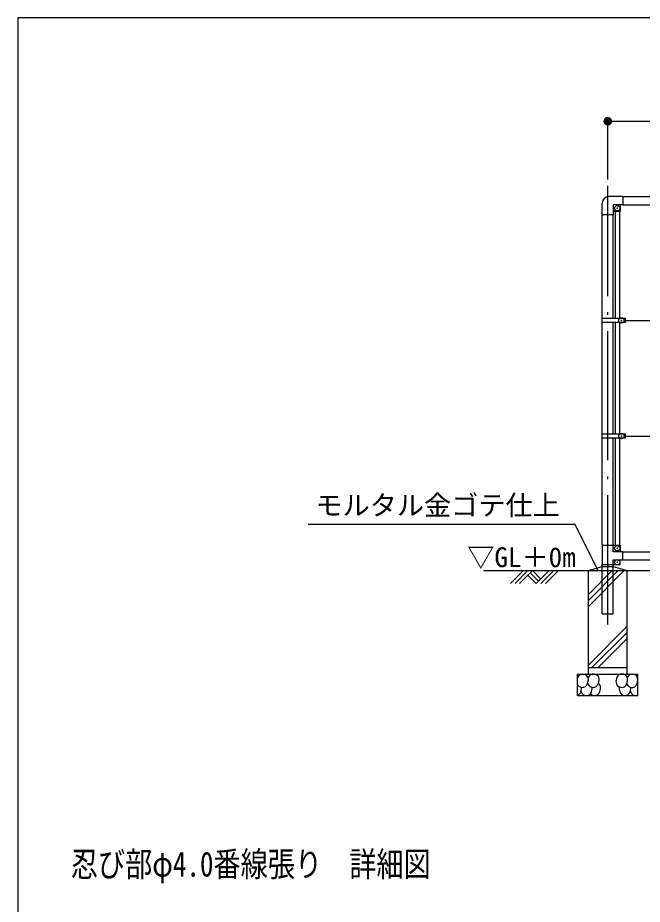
# Model space of a CAD drawing. Units: millimetres at full size, sheet at 1:50; details may follow other scales. Extents: x 193 to 13884, y 4336 to 13669.
# Drawn here: x 193 to 3092, y 9278 to 13395 of the extents above; entities that cross this region are included whole.
import ezdxf
from ezdxf.enums import TextEntityAlignment as Align

# ---------------------------------------------------------------- set-up
doc = ezdxf.new("R2010")
doc.units = ezdxf.units.MM
doc.header["$LTSCALE"] = 50
doc.header["$PDMODE"] = 32
doc.header["$PDSIZE"] = 25
doc.linetypes.add('DASHED', pattern=[7.5, 6, -1.5])
doc.linetypes.add('LONG_DASHED_DOTTED', pattern=[15.25, 12, -1.5, 0.25, -1.5])
for name, color, linetype, lineweight in [('0_2', 7, 'Continuous', 25), ('_0-0_', 7, 'Continuous', 25), ('ハッチ', 4, 'Continuous', 25), ('寸法', 3, 'Continuous', 25), ('本体', 7, 'Continuous', 25)]:
    doc.layers.add(name, color=color, linetype=linetype, lineweight=lineweight)
doc.styles.add('ＭＳ ゴシック', font='')
doc.styles.get('ＭＳ ゴシック').set_extended_font_data('MS Gothic')

# ---------------------------------------------------------------- blocks, each defined once
blk = doc.blocks.new('filled_dot')
at = {"color": 0, "linetype": 'Continuous', "lineweight": -2, "const_width": 1.25}
blk.add_lwpolyline([(-0.625, 0, 1), (0.625, 0, 1)], format="xyb", close=True, dxfattribs=at)

msp = doc.modelspace()

# ---------------------------------------------------------------- hatches: boundary and pattern name
at = {"layer": '寸法'}
msp.add_hatch(color=256, dxfattribs=at).paths.add_polyline_path([(2885.95, 10829.47), (2880.07, 10837.7), (2882.91, 10839.12)])

# ---------------------------------------------------------------- linework, layer by layer
at = {"layer": '0_2'}
for p, q in [((3002.17, 12564.49), (2936.77, 12564.49)), ((3002.17, 12564.49), (3002.17, 12526.39)), ((2906.77, 12479.49), (2906.77, 12534.49)), ((2957.57, 12526.39), (2957.57, 12479.49)), ((3002.17, 12526.39), (2957.57, 12526.39)), ((2989.17, 12526.39), (2989.17, 12495.49)), ((2957.57, 12479.49), (2906.77, 12479.49)), ((2989.17, 12495.49), (2957.57, 12495.49)), ((2906.77, 11999.49), (3012.67, 11999.49)), ((3012.67, 11999.49), (3012.67, 11979.49)), ((3012.67, 11979.49), (2906.77, 11979.49)), ((2906.77, 11462.59), (3012.67, 11462.59)), ((3012.67, 11462.59), (3012.67, 11442.59)), ((3012.67, 11442.59), (2906.77, 11442.59)), ((2906.77, 10946.64), (2989.17, 10946.64)), ((2906.77, 10946.64), (2906.77, 10856.64)), ((2957.57, 10915.69), (2957.57, 10946.64)), ((3002.17, 10915.69), (2957.57, 10915.69)), ((2989.17, 10946.64), (2989.17, 10915.69)), ((3002.17, 10877.59), (3002.17, 10915.69)), ((2957.57, 10877.59), (3002.17, 10877.59)), ((2957.57, 10856.64), (2957.57, 10877.59)), ((2989.17, 10856.64), (2989.17, 10877.59)), ((2906.77, 10856.64), (2989.17, 10856.64))]:
    msp.add_line(p, q, dxfattribs=at)
msp.add_arc((2936.77, 12534.49), 30, 90, 180, dxfattribs=at)
for p in [(2976.17, 12510.49), (2995.67, 11989.49), (2995.67, 11452.59), (2976.17, 10931.64), (2976.17, 10866.64)]:
    msp.add_point(p, dxfattribs=at)
at = {"layer": '_0-0_', "color": 6}
msp.add_lwpolyline([(13884.12, 13395.16), (193.49, 13395.16), (193.49, 4336.09), (13884.12, 4336.09)], close=True, dxfattribs=at)
at = {"layer": 'ハッチ', "linetype": 'LONG_DASHED_DOTTED'}
msp.add_line((2932.17, 10577.59), (2932.17, 12614.49), dxfattribs=at)
at = {"layer": 'ハッチ'}
for p, q in [((2480.55, 10767.59), (2540.55, 10827.59)), ((2501.76, 10767.59), (2561.76, 10827.59)), ((2522.97, 10767.59), (2582.97, 10827.59)), ((2621.76, 10788.8), (2582.97, 10827.59)), ((2600.55, 10767.59), (2660.55, 10827.59)), ((2621.76, 10767.59), (2681.76, 10827.59)), ((2642.97, 10767.59), (2702.97, 10827.59)), ((2842.17, 10661.06), (3008.69, 10827.59)), ((2842.17, 10689.35), (2980.41, 10827.59)), ((2842.17, 10717.63), (2952.13, 10827.59)), ((2600.55, 10767.59), (2561.76, 10806.38)), ((2611.15, 10778.2), (2572.37, 10816.98)), ((2842.17, 10389.42), (3022.17, 10569.42)), ((2858.62, 10377.59), (3022.17, 10541.13)), ((2886.91, 10377.59), (3022.17, 10512.85))]:
    msp.add_line(p, q, dxfattribs=at)
for centre, radius, start, end in [((2816.11, 10321.31), 26.28, 335.90726, 155.65118), ((2866.32, 10321.31), 26.28, 335.90726, 162.8418), ((2998.12, 10321.31), 26.28, 335.90726, 171.81941), ((3046, 10321.31), 26.28, 335.90726, 155.65118), ((2814.39, 10311.1), 25.71, 210.16567, 358.86196), ((2864.61, 10311.1), 25.71, 192.39816, 358.86196), ((2872.29, 10283.49), 26.28, 335.90726, 49.94834), ((3000.96, 10313.87), 30.94, 158.81695, 201.18305), ((2996.41, 10311.1), 25.71, 199.07444, 358.86196), ((3044.29, 10311.1), 25.71, 201.36913, 358.86196), ((2782.28, 10272.86), 25.71, 292.62293, 358.86196), ((2832.49, 10272.86), 25.71, 192.39816, 358.86196), ((2783.99, 10283.08), 26.28, 335.90726, 5.82015), ((2870.58, 10273.28), 25.71, 222.82822, 358.86196), ((2834.21, 10283.08), 26.28, 335.90726, 5.82015), ((3017.41, 10277.9), 32.26, 162.98025, 203.69265), ((3012.17, 10273.34), 25.71, 199.07444, 358.86196), ((3062.39, 10273.34), 25.71, 192.39816, 292.34867), ((3013.89, 10283.56), 26.28, 335.90726, 4.75206)]:
    msp.add_arc(centre, radius, start, end, dxfattribs=at)
at = {"layer": '寸法'}
for p, q in [((2932.17, 12914.49), (4932.17, 12914.49)), ((2932.17, 12644.49), (2932.17, 12914.49))]:
    msp.add_line(p, q, dxfattribs=at)
msp.add_lwpolyline([(2885.95, 10829.47), (2780.2, 11041.3), (1541.06, 11041.3)], dxfattribs=at)
at = {"layer": '寸法', "lineweight": 13}
msp.add_lwpolyline([(2885.95, 10829.47), (2880.07, 10837.7), (2882.91, 10839.12)], close=True, dxfattribs=at)
at = {"layer": '本体'}
for p, q in [((3002.17, 12564.49), (4862.17, 12564.49)), ((3002.17, 12526.39), (4862.17, 12526.39)), ((2906.77, 10946.64), (2906.77, 12479.49)), ((2957.57, 11999.49), (2957.57, 12479.49)), ((2968.57, 11999.49), (2968.57, 12495.44)), ((2987.57, 11999.49), (2987.57, 12495.44)), ((3012.67, 11989.49), (4854.67, 11989.49)), ((2957.57, 11462.59), (2957.57, 11979.49)), ((2968.57, 11462.59), (2968.57, 11979.49)), ((2987.57, 11462.59), (2987.57, 11979.49)), ((3012.67, 11452.59), (4854.67, 11452.59)), ((2957.57, 10946.64), (2957.57, 11442.59)), ((2968.57, 10946.64), (2968.57, 11442.59)), ((2987.57, 10946.64), (2987.57, 11442.59)), ((3002.17, 10915.69), (4862.17, 10915.69)), ((3002.17, 10877.59), (4862.17, 10877.59)), ((2354.71, 10827.59), (2842.17, 10827.59)), ((2842.17, 10827.59), (3022.17, 10827.59)), ((2842.17, 10347.59), (2842.17, 10827.59)), ((2906.77, 10827.59), (2906.77, 10856.64)), ((2957.57, 10827.59), (2957.57, 10856.64)), ((3022.17, 10347.59), (3022.17, 10827.59)), ((3022.17, 10827.59), (4842.17, 10827.59)), ((2906.77, 10627.59), (2957.57, 10627.59)), ((2842.17, 10377.59), (3022.17, 10377.59)), ((2792.17, 10247.59), (2792.17, 10347.59)), ((2792.17, 10347.59), (3072.17, 10347.59)), ((3072.17, 10247.59), (3072.17, 10347.59)), ((2792.17, 10247.59), (3072.17, 10247.59))]:
    msp.add_line(p, q, dxfattribs=at)
at = {"layer": '本体', "linetype": 'DASHED'}
for p, q in [((2906.77, 10627.59), (2906.77, 10827.59)), ((2957.57, 10627.59), (2957.57, 10827.59))]:
    msp.add_line(p, q, dxfattribs=at)
at = {"layer": '本体'}
msp.add_lwpolyline([(2842.17, 10827.59), (2906.77, 10847.59), (2957.57, 10847.59), (3022.17, 10827.59)], dxfattribs=at)

# ---------------------------------------------------------------- block references
at = {"layer": '寸法', "xscale": 16, "yscale": 16}
msp.add_blockref('filled_dot', (2932.17, 12914.49), dxfattribs=at)

# ---------------------------------------------------------------- texts
at = {"layer": '寸法', "style": 'ＭＳ ゴシック'}
for s, p in [('モルタル金ゴテ仕上', (1575.34, 11057.43)), ('▽GL＋0m', (2279.98, 10816.28))]:
    msp.add_text(s, height=92.38, dxfattribs=at).set_placement(p, align=Align.BOTTOM_LEFT)
at = {"layer": '寸法', "style": 'ＭＳ ゴシック', "width": 0.8}
msp.add_text('忍び部φ4.0番線張り\u3000詳細図', height=115.5, dxfattribs=at).set_placement((1275.11, 9464.97), align=Align.MIDDLE_CENTER)

doc.saveas('drawing.dxf')
